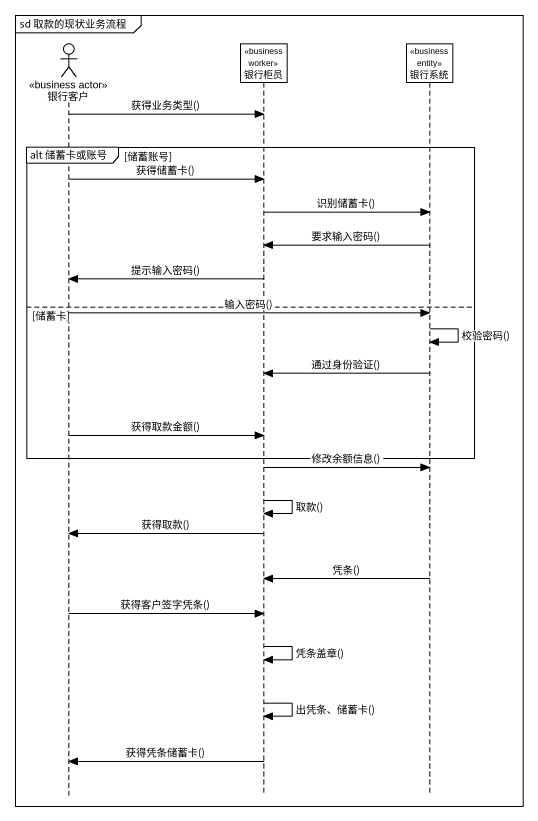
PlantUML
@startuml
mainframe sd 取款的现状业务流程
hide footbox
actor 银行客户 <<business actor>>
participant 银行柜员 <<business worker>>
participant 银行系统 <<business entity>>

银行客户 -> 银行柜员 : 获得业务类型()
group alt 储蓄卡或账号 [储蓄账号]
  银行客户 -> 银行柜员 : 获得储蓄卡()
  银行柜员 -> 银行系统 : 识别储蓄卡()
  银行系统 -> 银行柜员 : 要求输入密码()
  银行柜员 -> 银行客户 : 提示输入密码()
else 储蓄卡
  银行客户 -> 银行系统 : 输入密码()
  银行系统 -> 银行系统 : 校验密码()
  银行系统 -> 银行柜员 : 通过身份验证()
  银行客户 -> 银行柜员 : 获得取款金额()
end
银行柜员 -> 银行系统 : 修改余额信息()
银行柜员 -> 银行柜员 : 取款()
银行柜员 -> 银行客户 : 获得取款()
银行系统 -> 银行柜员 : 凭条()
银行客户 -> 银行柜员 : 获得客户签字凭条()
银行柜员 -> 银行柜员 : 凭条盖章()
银行柜员 -> 银行柜员 : 出凭条、储蓄卡()
银行柜员 -> 银行客户 : 获得凭条储蓄卡()
@enduml
